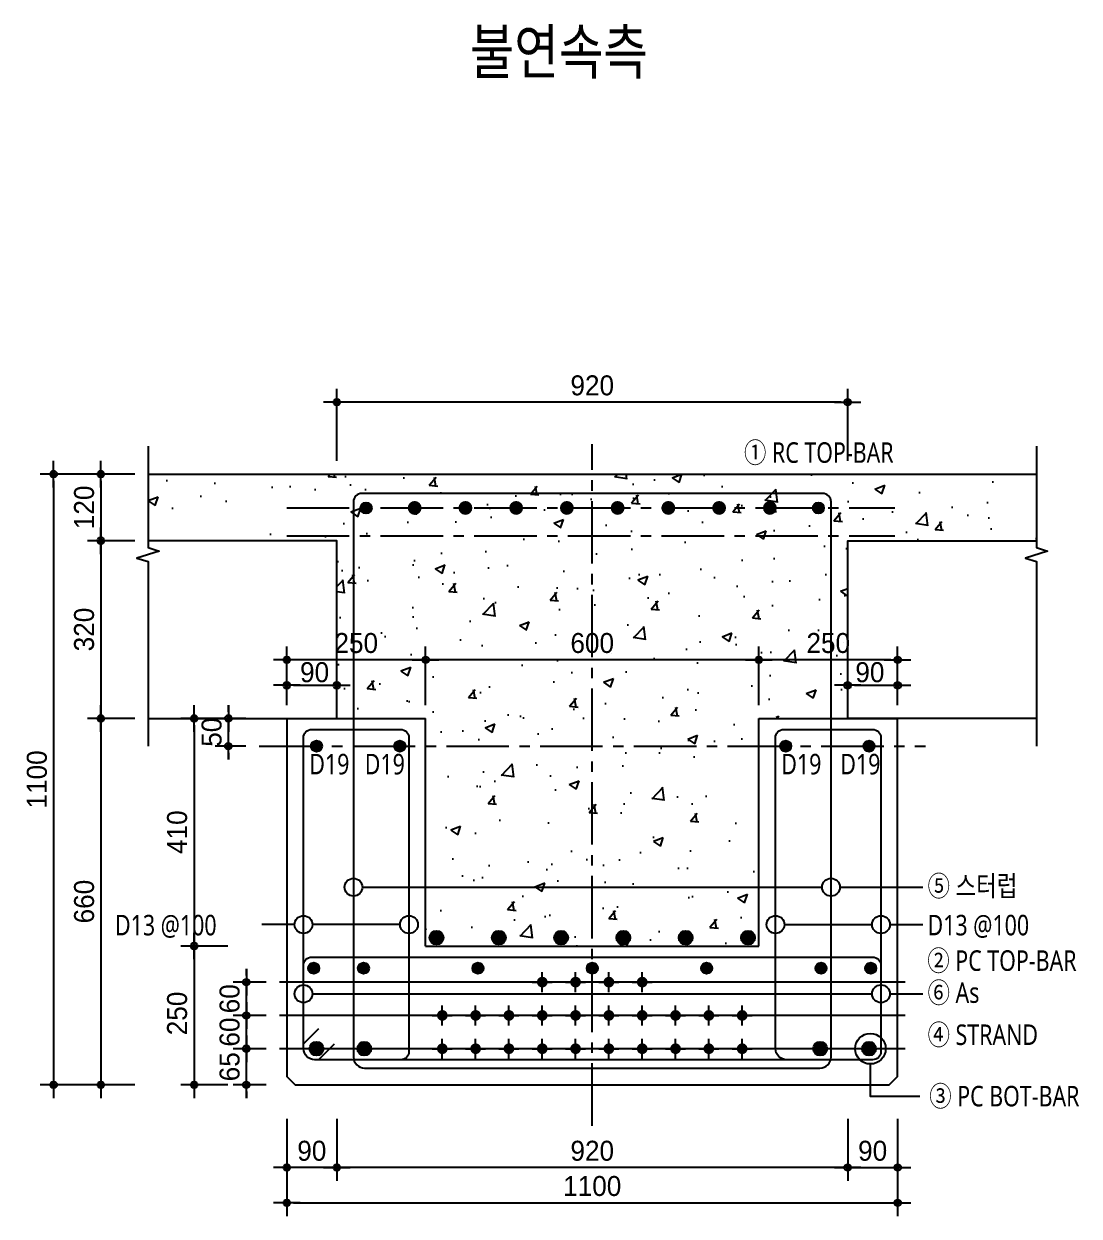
# Model space of a CAD drawing. Header units: millimetres. Extents: x 11948722 to 13111668, y -10771712 to -10232988.
# Drawn here: x 13107892 to 13109793, y -10419869 to -10417722 of the extents above; entities that cross this region are included whole.
import ezdxf
from ezdxf.enums import TextEntityAlignment as Align

# ---------------------------------------------------------------- set-up
doc = ezdxf.new("R2010")
doc.units = ezdxf.units.MM
doc.header["$LTSCALE"] = 150
doc.header["$MEASUREMENT"] = 0
for name, pattern in [('CEN', [6.2, 6, -0.1, 0, -0.1]), ('CENTER', [50.8, 31.75, -6.35, 6.35, -6.35]), ('CENTER2', [1.125, 0.75, -0.125, 0.125, -0.125]), ('HIDDEN', [2, 1, -1])]:
    doc.linetypes.add(name, pattern=pattern)
doc.layers.get('0').update_dxf_attribs({"linetype": 'CONTINUOUS'})
doc.layers.get('Defpoints').update_dxf_attribs({"color": 117, "linetype": 'CONTINUOUS'})
for name, color, linetype in [('0-TXT', 7, 'CONTINUOUS'), ('BAR', 3, 'CONTINUOUS'), ('CENT', 1, 'CEN'), ('DIM', 7, 'CONTINUOUS'), ('ETC', 8, 'CONTINUOUS'), ('FIN', 5, 'CONTINUOUS'), ('H', 2, 'HIDDEN'), ('SIT', 7, 'CONTINUOUS'), ('STRAND', 7, 'CENTER2'), ('TEXT', 3, 'CONTINUOUS')]:
    doc.layers.add(name, color=color, linetype=linetype)
doc.styles.get("Standard").update_dxf_attribs({"font": 'NanumGothic.ttf'})
doc.styles.add('돋움', font='')
doc.styles.get('돋움').set_extended_font_data('Dotum')
doc.linetypes.add('ZIGZAG', pattern='A,0.0001,-0.2,[131,ltypeshp.shx,S=0.2,R=0,X=-0.2,Y=0],-0.4,[131,ltypeshp.shx,S=0.2,R=180,X=0.2,Y=0],-0.2', length=0.8001)
doc.dimstyles.new('S_10', dxfattribs={"dimscale": 10, "dimtxt": 3, "dimasz": 1, "dimexe": 2, "dimexo": 2, "dimgap": 1, "dimtad": 1, "dimdec": 0, "dimzin": 0, "dimdsep": 46, "dimtxsty": '돋움', "dimblk1": 'DD', "dimblk2": 'DD', "dimsah": 1, "dimcen": 2.5, "dimdle": 8, "dimclrd": 256, "dimclre": 256, "dimclrt": 3, "dimadec": 0, "dimazin": 0, "dimtfac": 1, "dimtdec": 0, "dimtix": 1, "dimtmove": 2, "dimatfit": 3, "dimldrblk": 'DD', "dimfxl": 1, "dimtolj": 1, "dimtzin": 0, "dimarcsym": 0})

# ---------------------------------------------------------------- blocks, each defined once
blk = doc.blocks.new('DD')
blk.add_line((-2, 0), (2, 0))
for radius in [0.5, 0.25]:
    blk.add_circle((0, 0), radius)
blk = doc.blocks.new('*D1380')
at = {"layer": 'Defpoints', "color": 0, "ltscale": 1200}
for p in [(13108293.1, -10419507.5), (13108352.6, -10419507.5), (13108352.6, -10419567.5)]:
    blk.add_point(p, dxfattribs=at)
at = {"layer": 'DIM', "lineweight": -2}
for p, q in [((13108293.1, -10419495.5), (13108293.1, -10419483.5)), ((13108328.6, -10419507.5), (13108269.1, -10419507.5)), ((13108293.1, -10419567.5), (13108293.1, -10419507.5)), ((13108328.6, -10419567.5), (13108269.1, -10419567.5)), ((13108293.1, -10419579.5), (13108293.1, -10419591.5))]:
    blk.add_line(p, q, dxfattribs=at)
at = {"layer": 'DIM', "lineweight": -2, "ltscale": 1200, "xscale": 12, "yscale": 12, "zscale": 12}
for p, rotation in [((13108293.1, -10419507.5), 270), ((13108293.1, -10419567.5), 90)]:
    blk.add_blockref('DD', p, dxfattribs=dict(at, rotation=rotation))
at = {"layer": 'DIM', "ltscale": 1200, "insert": (13108263.1, -10419537.5), "char_height": 36, "attachment_point": 5, "rotation": 90, "style": '돋움'}
blk.add_mtext('\\A1;60', dxfattribs=at)
blk = doc.blocks.new('*D1381')
at = {"layer": 'Defpoints', "color": 0, "ltscale": 1200}
for p in [(13108293.1, -10419567.5), (13108352.6, -10419567.5), (13108352.6, -10419632.5)]:
    blk.add_point(p, dxfattribs=at)
at = {"layer": 'DIM', "lineweight": -2}
for p, q in [((13108293.1, -10419555.5), (13108293.1, -10419543.5)), ((13108328.6, -10419567.5), (13108269.1, -10419567.5)), ((13108293.1, -10419632.5), (13108293.1, -10419567.5)), ((13108328.6, -10419632.5), (13108269.1, -10419632.5)), ((13108293.1, -10419644.5), (13108293.1, -10419656.5))]:
    blk.add_line(p, q, dxfattribs=at)
at = {"layer": 'DIM', "lineweight": -2, "ltscale": 1200, "xscale": 12, "yscale": 12, "zscale": 12}
for p, rotation in [((13108293.1, -10419567.5), 270), ((13108293.1, -10419632.5), 90)]:
    blk.add_blockref('DD', p, dxfattribs=dict(at, rotation=rotation))
at = {"layer": 'DIM', "ltscale": 1200, "insert": (13108263.1, -10419600), "char_height": 36, "attachment_point": 5, "rotation": 90, "style": '돋움'}
blk.add_mtext('\\A1;65', dxfattribs=at)
blk = doc.blocks.new('*D1382')
at = {"layer": 'Defpoints', "color": 0, "ltscale": 1200}
for p in [(13108366, -10419669.9), (13109466, -10419669.9), (13109466, -10419845.1)]:
    blk.add_point(p, dxfattribs=at)
at = {"layer": 'DIM', "lineweight": -2}
for p, q in [((13108366, -10419693.9), (13108366, -10419869.1)), ((13109466, -10419693.9), (13109466, -10419869.1)), ((13108378, -10419845.1), (13109454, -10419845.1))]:
    blk.add_line(p, q, dxfattribs=at)
at = {"layer": 'DIM', "lineweight": -2, "ltscale": 1200, "xscale": 12, "yscale": 12, "zscale": 12, "rotation": 180}
blk.add_blockref('DD', (13108366, -10419845.1), dxfattribs=at)
at = {"layer": 'DIM', "lineweight": -2, "ltscale": 1200, "xscale": 12, "yscale": 12, "zscale": 12}
blk.add_blockref('DD', (13109466, -10419845.1), dxfattribs=at)
at = {"layer": 'DIM', "ltscale": 1200, "insert": (13108916, -10419815), "char_height": 36, "attachment_point": 5, "style": '돋움'}
blk.add_mtext('\\A1;1100', dxfattribs=at)
blk = doc.blocks.new('*D1383')
at = {"layer": 'Defpoints', "color": 0, "ltscale": 1200}
for p in [(13108116, -10418532.5), (13108031, -10418652.5), (13108116, -10418652.5)]:
    blk.add_point(p, dxfattribs=at)
at = {"layer": 'DIM', "lineweight": -2}
for p, q in [((13108092, -10418532.5), (13108007, -10418532.5)), ((13108031, -10418544.5), (13108031, -10418640.5)), ((13108092, -10418652.5), (13108007, -10418652.5))]:
    blk.add_line(p, q, dxfattribs=at)
at = {"layer": 'DIM', "lineweight": -2, "ltscale": 1200, "xscale": 12, "yscale": 12, "zscale": 12}
for p, rotation in [((13108031, -10418532.5), 90), ((13108031, -10418652.5), 270)]:
    blk.add_blockref('DD', p, dxfattribs=dict(at, rotation=rotation))
at = {"layer": 'DIM', "ltscale": 1200, "insert": (13108001, -10418592.5), "char_height": 36, "attachment_point": 5, "rotation": 90, "style": '돋움'}
blk.add_mtext('\\A1;120', dxfattribs=at)
blk = doc.blocks.new('*D1384')
at = {"layer": 'Defpoints', "color": 0, "ltscale": 1200}
for p in [(13108116, -10418652.5), (13108031, -10418972.5), (13108116, -10418972.5)]:
    blk.add_point(p, dxfattribs=at)
at = {"layer": 'DIM', "lineweight": -2}
for p, q in [((13108092, -10418652.5), (13108007, -10418652.5)), ((13108031, -10418664.5), (13108031, -10418960.5)), ((13108092, -10418972.5), (13108007, -10418972.5))]:
    blk.add_line(p, q, dxfattribs=at)
at = {"layer": 'DIM', "lineweight": -2, "ltscale": 1200, "xscale": 12, "yscale": 12, "zscale": 12}
for p, rotation in [((13108031, -10418652.5), 90), ((13108031, -10418972.5), 270)]:
    blk.add_blockref('DD', p, dxfattribs=dict(at, rotation=rotation))
at = {"layer": 'DIM', "ltscale": 1200, "insert": (13108001, -10418812.5), "char_height": 36, "attachment_point": 5, "rotation": 90, "style": '돋움'}
blk.add_mtext('\\A1;320', dxfattribs=at)
blk = doc.blocks.new('*D1385')
at = {"layer": 'Defpoints', "color": 0, "ltscale": 1200}
for p in [(13108116, -10418972.5), (13108031, -10419632.5), (13108116, -10419632.5)]:
    blk.add_point(p, dxfattribs=at)
at = {"layer": 'DIM', "lineweight": -2}
for p, q in [((13108092, -10418972.5), (13108007, -10418972.5)), ((13108031, -10418984.5), (13108031, -10419620.5)), ((13108092, -10419632.5), (13108007, -10419632.5))]:
    blk.add_line(p, q, dxfattribs=at)
at = {"layer": 'DIM', "lineweight": -2, "ltscale": 1200, "xscale": 12, "yscale": 12, "zscale": 12}
for p, rotation in [((13108031, -10418972.5), 90), ((13108031, -10419632.5), 270)]:
    blk.add_blockref('DD', p, dxfattribs=dict(at, rotation=rotation))
at = {"layer": 'DIM', "ltscale": 1200, "insert": (13108001, -10419302.5), "char_height": 36, "attachment_point": 5, "rotation": 90, "style": '돋움'}
blk.add_mtext('\\A1;660', dxfattribs=at)
blk = doc.blocks.new('*D1386')
at = {"layer": 'Defpoints', "color": 0, "ltscale": 1200}
for p in [(13108031, -10418532.5), (13107946, -10419632.5), (13108031, -10419632.5)]:
    blk.add_point(p, dxfattribs=at)
at = {"layer": 'DIM', "lineweight": -2}
for p, q in [((13108007, -10418532.5), (13107922, -10418532.5)), ((13107946, -10418544.5), (13107946, -10419620.5)), ((13108007, -10419632.5), (13107922, -10419632.5))]:
    blk.add_line(p, q, dxfattribs=at)
at = {"layer": 'DIM', "lineweight": -2, "ltscale": 1200, "xscale": 12, "yscale": 12, "zscale": 12}
for p, rotation in [((13107946, -10418532.5), 90), ((13107946, -10419632.5), 270)]:
    blk.add_blockref('DD', p, dxfattribs=dict(at, rotation=rotation))
at = {"layer": 'DIM', "ltscale": 1200, "insert": (13107916, -10419082.5), "char_height": 36, "attachment_point": 5, "rotation": 90, "style": '돋움'}
blk.add_mtext('\\A1;1100', dxfattribs=at)
blk = doc.blocks.new('*D1387')
at = {"layer": 'Defpoints', "color": 0, "ltscale": 1200}
for p in [(13108366, -10419669.9), (13108456, -10419669.9), (13108366, -10419781.5)]:
    blk.add_point(p, dxfattribs=at)
at = {"layer": 'DIM', "lineweight": -2}
for p, q in [((13108366, -10419693.9), (13108366, -10419805.5)), ((13108456, -10419693.9), (13108456, -10419805.5)), ((13108444, -10419781.5), (13108378, -10419781.5))]:
    blk.add_line(p, q, dxfattribs=at)
at = {"layer": 'DIM', "lineweight": -2, "ltscale": 1200, "xscale": 12, "yscale": 12, "zscale": 12, "rotation": 180}
blk.add_blockref('DD', (13108366, -10419781.5), dxfattribs=at)
at = {"layer": 'DIM', "lineweight": -2, "ltscale": 1200, "xscale": 12, "yscale": 12, "zscale": 12}
blk.add_blockref('DD', (13108456, -10419781.5), dxfattribs=at)
at = {"layer": 'DIM', "ltscale": 1200, "insert": (13108411, -10419751.5), "char_height": 36, "attachment_point": 5, "style": '돋움'}
blk.add_mtext('\\A1;90', dxfattribs=at)
blk = doc.blocks.new('*D1388')
at = {"layer": 'Defpoints', "color": 0, "ltscale": 1200}
for p in [(13108456, -10419669.9), (13109376, -10419669.9), (13108456, -10419781.5)]:
    blk.add_point(p, dxfattribs=at)
at = {"layer": 'DIM', "lineweight": -2}
for p, q in [((13108456, -10419693.9), (13108456, -10419805.5)), ((13109376, -10419693.9), (13109376, -10419805.5)), ((13109364, -10419781.5), (13108468, -10419781.5))]:
    blk.add_line(p, q, dxfattribs=at)
at = {"layer": 'DIM', "lineweight": -2, "ltscale": 1200, "xscale": 12, "yscale": 12, "zscale": 12, "rotation": 180}
blk.add_blockref('DD', (13108456, -10419781.5), dxfattribs=at)
at = {"layer": 'DIM', "lineweight": -2, "ltscale": 1200, "xscale": 12, "yscale": 12, "zscale": 12}
blk.add_blockref('DD', (13109376, -10419781.5), dxfattribs=at)
at = {"layer": 'DIM', "ltscale": 1200, "insert": (13108916, -10419751.5), "char_height": 36, "attachment_point": 5, "style": '돋움'}
blk.add_mtext('\\A1;920', dxfattribs=at)
blk = doc.blocks.new('*D1389')
at = {"layer": 'Defpoints', "color": 0, "ltscale": 1200}
for p in [(13109376, -10419669.9), (13109466, -10419669.9), (13109466, -10419781.5)]:
    blk.add_point(p, dxfattribs=at)
at = {"layer": 'DIM', "lineweight": -2}
for p, q in [((13109376, -10419693.9), (13109376, -10419805.5)), ((13109466, -10419693.9), (13109466, -10419805.5)), ((13109388, -10419781.5), (13109454, -10419781.5))]:
    blk.add_line(p, q, dxfattribs=at)
at = {"layer": 'DIM', "lineweight": -2, "ltscale": 1200, "xscale": 12, "yscale": 12, "zscale": 12, "rotation": 180}
blk.add_blockref('DD', (13109376, -10419781.5), dxfattribs=at)
at = {"layer": 'DIM', "lineweight": -2, "ltscale": 1200, "xscale": 12, "yscale": 12, "zscale": 12}
blk.add_blockref('DD', (13109466, -10419781.5), dxfattribs=at)
at = {"layer": 'DIM', "ltscale": 1200, "insert": (13109421, -10419751.5), "char_height": 36, "attachment_point": 5, "style": '돋움'}
blk.add_mtext('\\A1;90', dxfattribs=at)
blk = doc.blocks.new('*D1390')
at = {"layer": 'Defpoints', "color": 0, "ltscale": 1200}
for p in [(13108456, -10418913), (13108366, -10418972.5), (13108456, -10418972.5)]:
    blk.add_point(p, dxfattribs=at)
at = {"layer": 'DIM', "lineweight": -2}
for p, q in [((13108366, -10418948.5), (13108366, -10418889)), ((13108456, -10418948.5), (13108456, -10418889)), ((13108378, -10418913), (13108444, -10418913))]:
    blk.add_line(p, q, dxfattribs=at)
at = {"layer": 'DIM', "lineweight": -2, "ltscale": 1200, "xscale": 12, "yscale": 12, "zscale": 12, "rotation": 180}
blk.add_blockref('DD', (13108366, -10418913), dxfattribs=at)
at = {"layer": 'DIM', "lineweight": -2, "ltscale": 1200, "xscale": 12, "yscale": 12, "zscale": 12}
blk.add_blockref('DD', (13108456, -10418913), dxfattribs=at)
at = {"layer": 'DIM', "ltscale": 1200, "insert": (13108416, -10418889.6), "char_height": 36, "attachment_point": 5, "style": '돋움'}
blk.add_mtext('\\A1;90', dxfattribs=at)
blk = doc.blocks.new('*D1391')
at = {"layer": 'Defpoints', "color": 0, "ltscale": 1200}
for p in [(13108260.7, -10418972.5), (13108316, -10418972.5), (13108316, -10419022.5)]:
    blk.add_point(p, dxfattribs=at)
at = {"layer": 'DIM', "lineweight": -2}
for p, q in [((13108260.7, -10418960.5), (13108260.7, -10418948.5)), ((13108292, -10418972.5), (13108236.7, -10418972.5)), ((13108260.7, -10419022.5), (13108260.7, -10418972.5)), ((13108292, -10419022.5), (13108236.7, -10419022.5)), ((13108260.7, -10419034.5), (13108260.7, -10419046.5))]:
    blk.add_line(p, q, dxfattribs=at)
at = {"layer": 'DIM', "lineweight": -2, "ltscale": 1200, "xscale": 12, "yscale": 12, "zscale": 12}
for p, rotation in [((13108260.7, -10418972.5), 270), ((13108260.7, -10419022.5), 90)]:
    blk.add_blockref('DD', p, dxfattribs=dict(at, rotation=rotation))
at = {"layer": 'DIM', "ltscale": 1200, "insert": (13108230.7, -10418997.5), "char_height": 36, "attachment_point": 5, "rotation": 90, "style": '돋움'}
blk.add_mtext('\\A1;50', dxfattribs=at)
blk = doc.blocks.new('*D1392')
at = {"layer": 'Defpoints', "color": 0, "ltscale": 1200}
for p in [(13108284, -10419382.5), (13108199, -10419632.5), (13108284, -10419632.5)]:
    blk.add_point(p, dxfattribs=at)
at = {"layer": 'DIM', "lineweight": -2}
for p, q in [((13108260, -10419382.5), (13108175, -10419382.5)), ((13108199, -10419394.5), (13108199, -10419620.5)), ((13108260, -10419632.5), (13108175, -10419632.5))]:
    blk.add_line(p, q, dxfattribs=at)
at = {"layer": 'DIM', "lineweight": -2, "ltscale": 1200, "xscale": 12, "yscale": 12, "zscale": 12}
for p, rotation in [((13108199, -10419382.5), 90), ((13108199, -10419632.5), 270)]:
    blk.add_blockref('DD', p, dxfattribs=dict(at, rotation=rotation))
at = {"layer": 'DIM', "ltscale": 1200, "insert": (13108168.5, -10419504), "char_height": 36, "attachment_point": 5, "rotation": 90, "style": '돋움'}
blk.add_mtext('\\A1;250', dxfattribs=at)
blk = doc.blocks.new('*D1393')
at = {"layer": 'Defpoints', "color": 0, "ltscale": 1200}
for p in [(13108284, -10418972.5), (13108199, -10419382.5), (13108284, -10419382.5)]:
    blk.add_point(p, dxfattribs=at)
at = {"layer": 'DIM', "lineweight": -2}
for p, q in [((13108260, -10418972.5), (13108175, -10418972.5)), ((13108199, -10418984.5), (13108199, -10419370.5)), ((13108260, -10419382.5), (13108175, -10419382.5))]:
    blk.add_line(p, q, dxfattribs=at)
at = {"layer": 'DIM', "lineweight": -2, "ltscale": 1200, "xscale": 12, "yscale": 12, "zscale": 12}
for p, rotation in [((13108199, -10418972.5), 90), ((13108199, -10419382.5), 270)]:
    blk.add_blockref('DD', p, dxfattribs=dict(at, rotation=rotation))
at = {"layer": 'DIM', "ltscale": 1200, "insert": (13108168.5, -10419177.5), "char_height": 36, "attachment_point": 5, "rotation": 90, "style": '돋움'}
blk.add_mtext('\\A1;410', dxfattribs=at)
blk = doc.blocks.new('*D1394')
at = {"layer": 'Defpoints', "color": 0, "ltscale": 1200}
for p in [(13108616, -10418867), (13108616, -10418972.5), (13109216, -10418972.5)]:
    blk.add_point(p, dxfattribs=at)
at = {"layer": 'DIM', "lineweight": -2}
for p, q in [((13108616, -10418948.5), (13108616, -10418843)), ((13109216, -10418948.5), (13109216, -10418843)), ((13109204, -10418867), (13108628, -10418867))]:
    blk.add_line(p, q, dxfattribs=at)
at = {"layer": 'DIM', "lineweight": -2, "ltscale": 1200, "xscale": 12, "yscale": 12, "zscale": 12, "rotation": 180}
blk.add_blockref('DD', (13108616, -10418867), dxfattribs=at)
at = {"layer": 'DIM', "lineweight": -2, "ltscale": 1200, "xscale": 12, "yscale": 12, "zscale": 12}
blk.add_blockref('DD', (13109216, -10418867), dxfattribs=at)
at = {"layer": 'DIM', "ltscale": 1200, "insert": (13108916, -10418837), "char_height": 36, "attachment_point": 5, "style": '돋움'}
blk.add_mtext('\\A1;600', dxfattribs=at)
blk = doc.blocks.new('*D1395')
at = {"layer": 'Defpoints', "color": 0, "ltscale": 1200}
for p in [(13109216, -10418867), (13109216, -10418972.5), (13109466, -10418972.5)]:
    blk.add_point(p, dxfattribs=at)
at = {"layer": 'DIM', "lineweight": -2}
for p, q in [((13109216, -10418948.5), (13109216, -10418843)), ((13109466, -10418948.5), (13109466, -10418843)), ((13109454, -10418867), (13109228, -10418867))]:
    blk.add_line(p, q, dxfattribs=at)
at = {"layer": 'DIM', "lineweight": -2, "ltscale": 1200, "xscale": 12, "yscale": 12, "zscale": 12, "rotation": 180}
blk.add_blockref('DD', (13109216, -10418867), dxfattribs=at)
at = {"layer": 'DIM', "lineweight": -2, "ltscale": 1200, "xscale": 12, "yscale": 12, "zscale": 12}
blk.add_blockref('DD', (13109466, -10418867), dxfattribs=at)
at = {"layer": 'DIM', "ltscale": 1200, "insert": (13109341, -10418837), "char_height": 36, "attachment_point": 5, "style": '돋움'}
blk.add_mtext('\\A1;250', dxfattribs=at)
blk = doc.blocks.new('*D1396')
at = {"layer": 'Defpoints', "color": 0, "ltscale": 1200}
for p in [(13108366, -10418867), (13108366, -10418972.5), (13108616, -10418972.5)]:
    blk.add_point(p, dxfattribs=at)
at = {"layer": 'DIM', "lineweight": -2}
for p, q in [((13108366, -10418948.5), (13108366, -10418843)), ((13108616, -10418948.5), (13108616, -10418843)), ((13108604, -10418867), (13108378, -10418867))]:
    blk.add_line(p, q, dxfattribs=at)
at = {"layer": 'DIM', "lineweight": -2, "ltscale": 1200, "xscale": 12, "yscale": 12, "zscale": 12, "rotation": 180}
blk.add_blockref('DD', (13108366, -10418867), dxfattribs=at)
at = {"layer": 'DIM', "lineweight": -2, "ltscale": 1200, "xscale": 12, "yscale": 12, "zscale": 12}
blk.add_blockref('DD', (13108616, -10418867), dxfattribs=at)
at = {"layer": 'DIM', "ltscale": 1200, "insert": (13108491, -10418837), "char_height": 36, "attachment_point": 5, "style": '돋움'}
blk.add_mtext('\\A1;250', dxfattribs=at)
blk = doc.blocks.new('*D1397')
at = {"layer": 'Defpoints', "color": 0, "ltscale": 1200}
for p in [(13108456, -10418403), (13108456, -10418532.5), (13109376, -10418532.5)]:
    blk.add_point(p, dxfattribs=at)
at = {"layer": 'DIM', "lineweight": -2}
for p, q in [((13108456, -10418508.5), (13108456, -10418379)), ((13109376, -10418508.5), (13109376, -10418379)), ((13109364, -10418403), (13108468, -10418403))]:
    blk.add_line(p, q, dxfattribs=at)
at = {"layer": 'DIM', "lineweight": -2, "ltscale": 1200, "xscale": 12, "yscale": 12, "zscale": 12, "rotation": 180}
blk.add_blockref('DD', (13108456, -10418403), dxfattribs=at)
at = {"layer": 'DIM', "lineweight": -2, "ltscale": 1200, "xscale": 12, "yscale": 12, "zscale": 12}
blk.add_blockref('DD', (13109376, -10418403), dxfattribs=at)
at = {"layer": 'DIM', "ltscale": 1200, "insert": (13108916, -10418373), "char_height": 36, "attachment_point": 5, "style": '돋움'}
blk.add_mtext('\\A1;920', dxfattribs=at)
blk = doc.blocks.new('*D1398')
at = {"layer": 'Defpoints', "color": 0, "ltscale": 1200}
for p in [(13109466, -10418913), (13109376, -10418972.5), (13109466, -10418972.5)]:
    blk.add_point(p, dxfattribs=at)
at = {"layer": 'DIM', "lineweight": -2}
for p, q in [((13109376, -10418948.5), (13109376, -10418889)), ((13109466, -10418948.5), (13109466, -10418889)), ((13109388, -10418913), (13109454, -10418913))]:
    blk.add_line(p, q, dxfattribs=at)
at = {"layer": 'DIM', "lineweight": -2, "ltscale": 1200, "xscale": 12, "yscale": 12, "zscale": 12, "rotation": 180}
blk.add_blockref('DD', (13109376, -10418913), dxfattribs=at)
at = {"layer": 'DIM', "lineweight": -2, "ltscale": 1200, "xscale": 12, "yscale": 12, "zscale": 12}
blk.add_blockref('DD', (13109466, -10418913), dxfattribs=at)
at = {"layer": 'DIM', "ltscale": 1200, "insert": (13109416, -10418889.6), "char_height": 36, "attachment_point": 5, "style": '돋움'}
blk.add_mtext('\\A1;90', dxfattribs=at)
blk = doc.blocks.new('strand')
at = {"layer": 'STRAND'}
for p, q in [((-18, 0), (18, 0)), ((0, -18), (0, 18))]:
    blk.add_line(p, q, dxfattribs=at)
at = {"layer": 'STRAND', "const_width": 9.6}
blk.add_lwpolyline([(-4.8, 0, 1), (4.8, 0, 1)], format="xyb", close=True, dxfattribs=at)
blk = doc.blocks.new('*D1399')
at = {"layer": 'Defpoints', "color": 0, "ltscale": 1200}
for p in [(13108293.1, -10419447.5), (13108352.6, -10419447.5), (13108352.6, -10419507.5)]:
    blk.add_point(p, dxfattribs=at)
at = {"layer": 'DIM', "lineweight": -2}
for p, q in [((13108293.1, -10419435.5), (13108293.1, -10419423.5)), ((13108328.6, -10419447.5), (13108269.1, -10419447.5)), ((13108293.1, -10419507.5), (13108293.1, -10419447.5)), ((13108328.6, -10419507.5), (13108269.1, -10419507.5)), ((13108293.1, -10419519.5), (13108293.1, -10419531.5))]:
    blk.add_line(p, q, dxfattribs=at)
at = {"layer": 'DIM', "lineweight": -2, "ltscale": 1200, "xscale": 12, "yscale": 12, "zscale": 12}
for p, rotation in [((13108293.1, -10419447.5), 270), ((13108293.1, -10419507.5), 90)]:
    blk.add_blockref('DD', p, dxfattribs=dict(at, rotation=rotation))
at = {"layer": 'DIM', "ltscale": 1200, "insert": (13108263.1, -10419477.5), "char_height": 36, "attachment_point": 5, "rotation": 90, "style": '돋움'}
blk.add_mtext('\\A1;60', dxfattribs=at)

msp = doc.modelspace()

# ---------------------------------------------------------------- hatches: boundary and pattern name
at = {"layer": 'BAR'}
h = msp.add_hatch(color=256, dxfattribs=at)
h.dxf.hatch_style = 1
h.paths.add_polyline_path([(13108518.8, -10418593.5, 1), (13108498.8, -10418593.5, 1)])
h = msp.add_hatch(color=256, dxfattribs=at)
h.dxf.hatch_style = 1
h.paths.add_polyline_path([(13108583.7, -10418593.5, -1), (13108608.7, -10418593.5, -1)])
h = msp.add_hatch(color=256, dxfattribs=at)
h.dxf.hatch_style = 1
h.paths.add_polyline_path([(13108675.1, -10418593.5, -1), (13108700.1, -10418593.5, -1)])
h = msp.add_hatch(color=256, dxfattribs=at)
h.dxf.hatch_style = 1
h.paths.add_polyline_path([(13108766.5, -10418593.5, -1), (13108791.5, -10418593.5, -1)])
h = msp.add_hatch(color=256, dxfattribs=at)
h.dxf.hatch_style = 1
h.paths.add_polyline_path([(13108857.8, -10418593.5, -1), (13108882.8, -10418593.5, -1)])
h = msp.add_hatch(color=256, dxfattribs=at)
h.dxf.hatch_style = 1
h.paths.add_polyline_path([(13108949.2, -10418593.5, -1), (13108974.2, -10418593.5, -1)])
h = msp.add_hatch(color=256, dxfattribs=at)
h.dxf.hatch_style = 1
h.paths.add_polyline_path([(13109040.6, -10418593.5, -1), (13109065.6, -10418593.5, -1)])
h = msp.add_hatch(color=256, dxfattribs=at)
h.dxf.hatch_style = 1
h.paths.add_polyline_path([(13109132, -10418593.5, -1), (13109157, -10418593.5, -1)])
h = msp.add_hatch(color=256, dxfattribs=at)
h.dxf.hatch_style = 1
h.paths.add_polyline_path([(13109223.4, -10418593.5, -1), (13109248.4, -10418593.5, -1)])
h = msp.add_hatch(color=256, dxfattribs=at)
h.dxf.hatch_style = 1
h.paths.add_polyline_path([(13109313.3, -10418593.5, -1), (13109333.3, -10418593.5, -1)])
h = msp.add_hatch(color=256, dxfattribs=at)
h.dxf.hatch_style = 1
h.paths.add_polyline_path([(13109333.3, -10418593.5, 1), (13109313.3, -10418593.5, 1)])
h = msp.add_hatch(color=256, dxfattribs=at)
h.dxf.hatch_style = 1
h.paths.add_polyline_path([(13109333.3, -10418593.5, 1), (13109313.3, -10418593.5, 1)])
h = msp.add_hatch(color=256, dxfattribs=at)
h.dxf.hatch_style = 1
h.paths.add_polyline_path([(13108429.5, -10419022.5, 1), (13108409.5, -10419022.5, 1)])
h = msp.add_hatch(color=256, dxfattribs=at)
h.dxf.hatch_style = 1
h.paths.add_polyline_path([(13108579.5, -10419022.5, 1), (13108559.5, -10419022.5, 1)])
h = msp.add_hatch(color=256, dxfattribs=at)
h.dxf.hatch_style = 1
h.paths.add_polyline_path([(13109274.5, -10419022.5, 1), (13109254.5, -10419022.5, 1)])
h = msp.add_hatch(color=256, dxfattribs=at)
h.dxf.hatch_style = 1
h.paths.add_polyline_path([(13109424.5, -10419022.5, 1), (13109404.5, -10419022.5, 1)])
h = msp.add_hatch(color=1, dxfattribs=at)
h.dxf.hatch_style = 1
h.paths.add_polyline_path([(13108648, -10419367.5, 1), (13108623, -10419367.5, 1)])
h = msp.add_hatch(color=1, dxfattribs=at)
h.dxf.hatch_style = 1
h.paths.add_polyline_path([(13108760.2, -10419367.5, 1), (13108735.2, -10419367.5, 1)])
h = msp.add_hatch(color=1, dxfattribs=at)
h.dxf.hatch_style = 1
h.paths.add_polyline_path([(13108872.4, -10419367.5, 1), (13108847.4, -10419367.5, 1)])
h = msp.add_hatch(color=1, dxfattribs=at)
h.dxf.hatch_style = 1
h.paths.add_polyline_path([(13108984.6, -10419367.5, 1), (13108959.6, -10419367.5, 1)])
h = msp.add_hatch(color=1, dxfattribs=at)
h.dxf.hatch_style = 1
h.paths.add_polyline_path([(13109096.8, -10419367.5, 1), (13109071.8, -10419367.5, 1)])
h = msp.add_hatch(color=1, dxfattribs=at)
h.dxf.hatch_style = 1
h.paths.add_polyline_path([(13109184.1, -10419367.5, -1), (13109209.1, -10419367.5, -1)])
h = msp.add_hatch(color=1, dxfattribs=at)
h.dxf.hatch_style = 1
h.paths.add_polyline_path([(13109209.1, -10419367.5, 1), (13109184.1, -10419367.5, 1)])
h = msp.add_hatch(color=256, dxfattribs=at)
h.dxf.hatch_style = 1
h.paths.add_polyline_path([(13108424.5, -10419422.5, 1), (13108404.5, -10419422.5, 1)])
h = msp.add_hatch(color=256, dxfattribs=at)
h.dxf.hatch_style = 1
h.paths.add_polyline_path([(13108494.1, -10419422.5, -1), (13108514.1, -10419422.5, -1)])
h = msp.add_hatch(color=256, dxfattribs=at)
h.dxf.hatch_style = 1
h.paths.add_polyline_path([(13108700.1, -10419422.5, -1), (13108720.1, -10419422.5, -1)])
h = msp.add_hatch(color=256, dxfattribs=at)
h.dxf.hatch_style = 1
h.paths.add_polyline_path([(13108906, -10419422.5, -1), (13108926, -10419422.5, -1)])
h = msp.add_hatch(color=256, dxfattribs=at)
h.dxf.hatch_style = 1
h.paths.add_polyline_path([(13109112, -10419422.5, -1), (13109132, -10419422.5, -1)])
h = msp.add_hatch(color=256, dxfattribs=at)
h.dxf.hatch_style = 1
h.paths.add_polyline_path([(13109318, -10419422.5, -1), (13109338, -10419422.5, -1)])
h = msp.add_hatch(color=256, dxfattribs=at)
h.dxf.hatch_style = 1
h.paths.add_polyline_path([(13109318, -10419422.5, -1), (13109338, -10419422.5, -1)])
h = msp.add_hatch(color=256, dxfattribs=at)
h.dxf.hatch_style = 1
h.paths.add_polyline_path([(13109318, -10419422.5, -1), (13109338, -10419422.5, -1)])
h = msp.add_hatch(color=256, dxfattribs=at)
h.dxf.hatch_style = 1
h.paths.add_polyline_path([(13109407.6, -10419422.5, -1), (13109427.6, -10419422.5, -1)])
h = msp.add_hatch(color=256, dxfattribs=at)
h.dxf.hatch_style = 1
h.paths.add_polyline_path([(13108432, -10419567.5, 1), (13108407, -10419567.5, 1)])
h = msp.add_hatch(color=256, dxfattribs=at)
h.dxf.hatch_style = 1
h.paths.add_polyline_path([(13108518, -10419567.5, 1), (13108493, -10419567.5, 1)])
h = msp.add_hatch(color=256, dxfattribs=at)
h.dxf.hatch_style = 1
h.paths.add_polyline_path([(13109314.1, -10419567.5, -1), (13109339.1, -10419567.5, -1)])
h = msp.add_hatch(color=256, dxfattribs=at)
h.dxf.hatch_style = 1
h.paths.add_polyline_path([(13109427, -10419567.5, 1), (13109402, -10419567.5, 1)])
at = {"layer": 'H'}
h = msp.add_hatch(dxfattribs=at)
h.set_pattern_fill('AR-CONC', color=256, style=0)
h.set_pattern_definition([(50, (12299158.6, -10040585.38), (182.18467, -15.939086), [19.05, -209.55]), (355, (12299158.6, -10040585.38), (-35.24342, 191.056845), [15.24, -167.640584]), (100.451445, (12299173.78, -10040586.7), (146.941247, 175.117752), [16.19001, -178.090245]), (46.1842, (12299158.6, -10040534.58), (271.07904, -42.04233), [28.575, -314.325]), (96.635558, (12299181.18, -10040538.08), (237.404134, 247.426125), [24.28502, -267.13561]), (351.18415, (12299158.6, -10040534.58), (237.40413, 247.426125), [22.85997, -251.45973]), (21, (12299184, -10040547.28), (151.614391, -102.265198), [19.05, -209.55]), (326, (12299184, -10040547.28), (61.80203, 184.187966), [15.24, -167.64]), (71.451445, (12299196.63, -10040555.8), (213.41642, 81.92277), [16.19001, -178.089938]), (37.5, (12299158.595, -10040585.38), (3.0886033, 84.555039), [0, -165.608, 0, -170.18, 0, -168.275]), (7.5, (12299158.595, -10040585.38), (66.8196625, 100.180575), [0, -97.028, 0, -161.798, 0, -64.135]), (327.5, (12299101.95, -10040585.38), (135.590595, -5.728744), [0, -63.5, 0, -198.12, 0, -262.89]), (317.5, (12299076.55, -10040585.38), (148.129181, 25.426491), [0, -82.55, 0, -131.572, 0, -186.69])])
h.paths.add_polyline_path([(13108616, -10419382.5), (13109216, -10419382.5), (13109216, -10418972.5), (13109376, -10418972.5), (13109376, -10418652.5), (13109716, -10418652.5), (13109716, -10418532.5), (13108116, -10418532.5), (13108116, -10418652.5), (13108456, -10418652.5), (13108456, -10418972.5), (13108616, -10418972.5)])

# ---------------------------------------------------------------- linework, layer by layer
at = {"elevation": 0}
for points in [[(13108116, -10418482.5), (13108116, -10418665), (13108136, -10418671.2), (13108096, -10418683.7), (13108116, -10418690), (13108116, -10419022.5)], [(13109716, -10418482.5), (13109716, -10418665), (13109736, -10418671.2), (13109696, -10418683.7), (13109716, -10418690), (13109716, -10419022.5)]]:
    msp.add_lwpolyline(points, dxfattribs=at)
at = {"layer": 'BAR', "color": 4, "linetype": 'Continuous'}
for p, q in [((13108423.2, -10419531.7, 0), (13108396, -10419558.8, 0)), ((13108451.1, -10419559.5, 0), (13108423.1, -10419587.5, 0))]:
    msp.add_line(p, q, dxfattribs=at)
at = {"layer": 'BAR', "color": 4, "linetype": 'Continuous', "elevation": 0}
msp.add_lwpolyline([(13108506, -10419602.5), (13109326, -10419602.5, 0.414214), (13109346, -10419582.5), (13109346, -10418582.5, 0.414214), (13109331, -10418567.5), (13108501, -10418567.5, 0.414214), (13108486, -10418582.5), (13108486, -10419582.5, 0.414214), (13108506, -10419602.5)], format="xyb", dxfattribs=at)
for points in [[(13108586, -10419572.5, -0.414214), (13108571, -10419587.5), (13108416, -10419587.5, -0.414214), (13108396, -10419567.5), (13108396, -10419007.5, -0.414214), (13108411, -10418992.5), (13108571, -10418992.5, -0.414214), (13108586, -10419007.5)], [(13109436, -10419572.5, -0.414214), (13109421, -10419587.5), (13109266, -10419587.5, -0.414214), (13109246, -10419567.5), (13109246, -10419007.5, -0.414214), (13109261, -10418992.5), (13109421, -10418992.5, -0.414214), (13109436, -10419007.5)], [(13109436, -10419572.5, -0.414214), (13109421, -10419587.5), (13108416, -10419587.5, -0.414214), (13108396, -10419567.5), (13108396, -10419417.5, -0.414214), (13108411, -10419402.5), (13109421, -10419402.5, -0.414214), (13109436, -10419417.5)], [(13109436, -10419572.5, -0.414214), (13109421, -10419587.5), (13108416, -10419587.5, -0.414214), (13108396, -10419567.5), (13108396, -10419417.5, -0.414214), (13108411, -10419402.5), (13109421, -10419402.5, -0.414214), (13109436, -10419417.5)]]:
    msp.add_lwpolyline(points, format="xyb", close=True, dxfattribs=at)
at = {"layer": 'BAR'}
for centre, radius in [((13108508.8, -10418593.5, 0), 10), ((13109323.3, -10418593.5, 0), 10), ((13109323.3, -10418593.5, 0), 10), ((13109323.3, -10418593.5, 0), 10), ((13108419.5, -10419022.5), 10), ((13108569.5, -10419022.5), 10), ((13109264.5, -10419022.5), 10), ((13109414.5, -10419022.5), 10), ((13108414.5, -10419422.5), 10), ((13108504.1, -10419422.5), 10), ((13108710.1, -10419422.5), 10), ((13108916, -10419422.5), 10), ((13109122, -10419422.5), 10), ((13109328, -10419422.5), 10), ((13109328, -10419422.5), 10), ((13109328, -10419422.5), 10), ((13109417.6, -10419422.5), 10), ((13108419.5, -10419567.5, 0), 12.5), ((13108505.5, -10419567.5, 0), 12.5), ((13109326.6, -10419567.5, 0), 12.5), ((13109414.5, -10419567.5, 0), 12.5)]:
    msp.add_circle(centre, radius, dxfattribs=at)
at = {"layer": 'BAR', "color": 1}
for centre in [(13108635.5, -10419367.5, 0), (13108747.7, -10419367.5, 0), (13108859.9, -10419367.5, 0), (13108972.1, -10419367.5, 0), (13109084.3, -10419367.5, 0), (13109196.6, -10419367.5, 0), (13109196.6, -10419367.5, 0)]:
    msp.add_circle(centre, 12.5, dxfattribs=at)
at = {"layer": 'CENT', "linetype": 'CENTER2'}
for p, q in [((13108916, -10419706.2, 0), (13108916, -10418478.8, 0)), ((13108366, -10418593.5, 0), (13109461.2, -10418593.5, 0)), ((13108366, -10418643.5, 0), (13109461.2, -10418643.5, 0)), ((13108316, -10419022.5), (13109516, -10419022.5))]:
    msp.add_line(p, q, dxfattribs=at)
at = {"layer": 'ETC', "linetype": 'ZIGZAG', "ltscale": 20}
for p, q in [((13108366, -10418972.5, 0), (13108616, -10418972.5, 0)), ((13108616, -10419382.5, 0), (13108616, -10418972.5, 0)), ((13109216, -10418972.5, 0), (13109466, -10418972.5, 0)), ((13109216, -10419382.5, 0), (13109216, -10418972.5, 0)), ((13108616, -10419382.5, 0), (13109216, -10419382.5, 0))]:
    msp.add_line(p, q, dxfattribs=at)
at = {"layer": 'ETC', "elevation": 0}
msp.add_lwpolyline([(13108366, -10418972.5), (13108366, -10419617.5), (13108381, -10419632.5), (13109451, -10419632.5), (13109466, -10419617.5), (13109466, -10418972.5)], dxfattribs=at)
at = {"layer": 'FIN', "color": 1, "linetype": 'CENTER', "ltscale": 0.3}
for p, q in [((13109479.5, -10419447.5, 0), (13108352.6, -10419447.5, 0)), ((13109479.5, -10419507.5, 0), (13108352.6, -10419507.5, 0)), ((13109479.5, -10419567.5, 0), (13108352.6, -10419567.5, 0))]:
    msp.add_line(p, q, dxfattribs=at)
at = {"layer": 'SIT', "linetype": 'Continuous'}
msp.add_line((13108116, -10418532.5, 0), (13109716, -10418532.5, 0), dxfattribs=at)
at = {"layer": 'SIT', "linetype": 'Continuous', "elevation": 0}
for points in [[(13108116, -10418972.5), (13108456, -10418972.5), (13108456, -10418652.5), (13108116, -10418652.5)], [(13109716, -10418972.5), (13109376, -10418972.5), (13109376, -10418652.5), (13109716, -10418652.5)]]:
    msp.add_lwpolyline(points, dxfattribs=at)
at = {"layer": 'TEXT'}
for p, q in [((13108502, -10419276.6, 0), (13109330, -10419276.6, 0)), ((13109362, -10419276.6, 0), (13109511.1, -10419276.6, 0)), ((13108380, -10419343.9, 0), (13108321, -10419343.9, 0)), ((13108570, -10419343.9, 0), (13108412, -10419343.9, 0)), ((13109262, -10419343.9, 0), (13109420, -10419343.9, 0)), ((13109452, -10419343.9, 0), (13109511.1, -10419343.9, 0)), ((13108412, -10419468.6, 0), (13109420, -10419468.6, 0)), ((13109452, -10419468.6, 0), (13109511.1, -10419468.6, 0))]:
    msp.add_line(p, q, dxfattribs=at)
at = {"layer": 'TEXT', "elevation": 0}
msp.add_lwpolyline([(13109416.8, -10419594.9), (13109416.8, -10419652.7), (13109505.8, -10419652.7)], dxfattribs=at)
at = {"layer": 'TEXT'}
for centre, radius in [((13108486, -10419276.6, 0), 16), ((13109346, -10419276.6, 0), 16), ((13108396, -10419343.9, 0), 16), ((13108586, -10419343.9, 0), 16), ((13109246, -10419343.9, 0), 16), ((13109436, -10419343.9, 0), 16), ((13108396, -10419468.6, 0), 16), ((13109436, -10419468.6, 0), 16), ((13109416.9, -10419567.5, 0), 27.5)]:
    msp.add_circle(centre, radius, dxfattribs=at)

# ---------------------------------------------------------------- block references
at = {"layer": 'STRAND'}
for p in [(13108826, -10419447.5, 0), (13108886, -10419447.5, 0), (13108946, -10419447.5, 0), (13109006, -10419447.5, 0), (13108646, -10419507.5, 0), (13108706, -10419507.5, 0), (13108766, -10419507.5, 0), (13108826, -10419507.5, 0), (13108886, -10419507.5, 0), (13108946, -10419507.5, 0), (13109006, -10419507.5, 0), (13109066, -10419507.5, 0), (13109126, -10419507.5, 0), (13109186, -10419507.5, 0), (13108646, -10419567.5, 0), (13108706, -10419567.5, 0), (13108766, -10419567.5, 0), (13108826, -10419567.5, 0), (13108886, -10419567.5, 0), (13108946, -10419567.5, 0), (13109006, -10419567.5, 0), (13109066, -10419567.5, 0), (13109126, -10419567.5, 0), (13109186, -10419567.5, 0)]:
    msp.add_blockref('strand', p, dxfattribs=at)

# ---------------------------------------------------------------- texts
at = {"width": 0.8}
msp.add_text('불연속측', height=79.83, dxfattribs=at).set_placement((13108855.8, -10417772), align=Align.MIDDLE_CENTER)
at = {"layer": '0-TXT', "ltscale": 0.8, "width": 0.8}
for s, p in [('① RC TOP-BAR', (13109189.3, -10418475.3, 0)), ('D19', (13108406.5, -10419036.4, 0)), ('D19', (13108506.4, -10419036.4, 0)), ('D19', (13109256.5, -10419036.4, 0)), ('D19', (13109362.8, -10419036.4, 0)), ('⑤ 스터럽', (13109519.9, -10419255.9, 0)), ('D13 @100', (13108056.6, -10419326.4, 0)), ('D13 @100', (13109519.9, -10419326.4, 0)), ('② PC TOP-BAR', (13109519.4, -10419390.3, 0)), ('⑥ As', (13109519.9, -10419448, 0)), ('④ STRAND', (13109519.9, -10419523.8, 0)), ('③ PC BOT-BAR', (13109522.9, -10419634.4, 0))]:
    msp.add_text(s, height=36.96, dxfattribs=at).set_placement(p, align=Align.TOP_LEFT)

# ---------------------------------------------------------------- dimensions: what is measured, and where the dimension line sits
at = {"layer": 'DIM'}
for base, p1, p2, angle, picture, middle in [((13108456, -10418403, 0), (13109376, -10418532.5, 0), (13108456, -10418532.5, 0), 180, '*D1397', (13108916, -10418373, 0)), ((13107946, -10419632.5, 0), (13108031, -10418532.5, 0), (13108031, -10419632.5, 0), 90, '*D1386', (13107916, -10419082.5, 0)), ((13108031, -10418652.5, 0), (13108116, -10418532.5, 0), (13108116, -10418652.5, 0), 90, '*D1383', (13108001, -10418592.5, 0)), ((13108031, -10418972.5, 0), (13108116, -10418652.5, 0), (13108116, -10418972.5, 0), 90, '*D1384', (13108001, -10418812.5, 0)), ((13108366, -10418867, 0), (13108616, -10418972.5, 0), (13108366, -10418972.5, 0), 180, '*D1396', (13108491, -10418837, 0)), ((13108616, -10418867, 0), (13109216, -10418972.5, 0), (13108616, -10418972.5, 0), 180, '*D1394', (13108916, -10418837, 0)), ((13109216, -10418867, 0), (13109466, -10418972.5, 0), (13109216, -10418972.5, 0), 180, '*D1395', (13109341, -10418837, 0)), ((13108031, -10419632.5, 0), (13108116, -10418972.5, 0), (13108116, -10419632.5, 0), 90, '*D1385', (13108001, -10419302.5, 0)), ((13108260.7, -10418972.5), (13108316, -10419022.5), (13108316, -10418972.5), 270, '*D1391', (13108230.7, -10418997.5)), ((13108293.1, -10419447.5, 0), (13108352.6, -10419507.5, 0), (13108352.6, -10419447.5, 0), 90, '*D1399', (13108263.1, -10419477.5, 0)), ((13108293.1, -10419507.5, 0), (13108352.6, -10419567.5, 0), (13108352.6, -10419507.5, 0), 90, '*D1380', (13108263.1, -10419537.5, 0)), ((13108293.1, -10419567.5, 0), (13108352.6, -10419632.5, 0), (13108352.6, -10419567.5, 0), 90, '*D1381', (13108263.1, -10419600, 0)), ((13109466, -10419845.1, 0), (13108366, -10419669.9, 0), (13109466, -10419669.9, 0), 180, '*D1382', (13108916, -10419815, 0)), ((13108366, -10419781.5, 0), (13108456, -10419669.9, 0), (13108366, -10419669.9, 0), 180, '*D1387', (13108411, -10419751.5, 0)), ((13108456, -10419781.5, 0), (13109376, -10419669.9, 0), (13108456, -10419669.9, 0), 180, '*D1388', (13108916, -10419751.5, 0))]:
    dim = msp.add_linear_dim(base=base, p1=p1, p2=p2, angle=angle, dimstyle='S_10', override={"dimscale": 12, "dimclrt": 256}, dxfattribs=at)
    dim.commit()
    dim.dimension.update_dxf_attribs({"geometry": picture, "text_midpoint": middle})
for base, p1, p2, angle, picture, middle in [((13108456, -10418913, 0), (13108366, -10418972.5, 0), (13108456, -10418972.5, 0), 180, '*D1390', (13108416, -10418889.6, 0)), ((13109466, -10418913, 0), (13109376, -10418972.5, 0), (13109466, -10418972.5, 0), 180, '*D1398', (13109416, -10418889.6, 0)), ((13108199, -10419382.5, 0), (13108284, -10418972.5, 0), (13108284, -10419382.5, 0), 90, '*D1393', (13108168.5, -10419177.5, 0)), ((13108199, -10419632.5, 0), (13108284, -10419382.5, 0), (13108284, -10419632.5, 0), 90, '*D1392', (13108168.5, -10419504, 0))]:
    dim = msp.add_linear_dim(base=base, p1=p1, p2=p2, angle=angle, dimstyle='S_10', override={"dimscale": 12, "dimclrt": 256}, dxfattribs=at)
    dim.commit()
    dim.dimension.update_dxf_attribs({"geometry": picture, "text_midpoint": middle, "dimtype": 160})
dim = msp.add_linear_dim(base=(13109466, -10419781.5, 0), p1=(13109376, -10419669.9, 0), p2=(13109466, -10419669.9, 0), dimstyle='S_10', override={"dimscale": 12, "dimclrt": 256}, dxfattribs=at)
dim.commit()
dim.dimension.update_dxf_attribs({"geometry": '*D1389', "text_midpoint": (13109421, -10419751.5, 0)})

doc.saveas('drawing.dxf')
